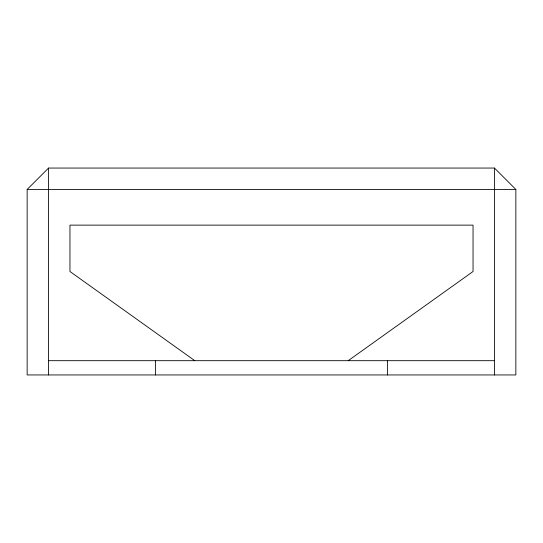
<?xml version="1.0" encoding="UTF-8"?>
<svg xmlns="http://www.w3.org/2000/svg" width="543" height="543" viewBox="0 0 543 543"><rect width="100%" height="100%" fill="white"/><g stroke="black" fill="none" stroke-linecap="round" stroke-linejoin="round"><path stroke-width="0.81" d="M27.15 189.453L48.551 168.052L494.449 168.052L515.85 189.453L515.85 374.948L27.15 374.948L27.15 189.453L515.85 189.453M348.192 360.681L473.041 271.5L473.041 225.128L69.959 225.128L69.959 271.5L194.808 360.681M48.551 360.681L494.449 360.681M494.449 168.052L494.449 374.948M387.43 360.681L387.43 374.948M155.569 360.681L155.569 374.948M48.551 168.052L48.551 374.948"/></g></svg>
